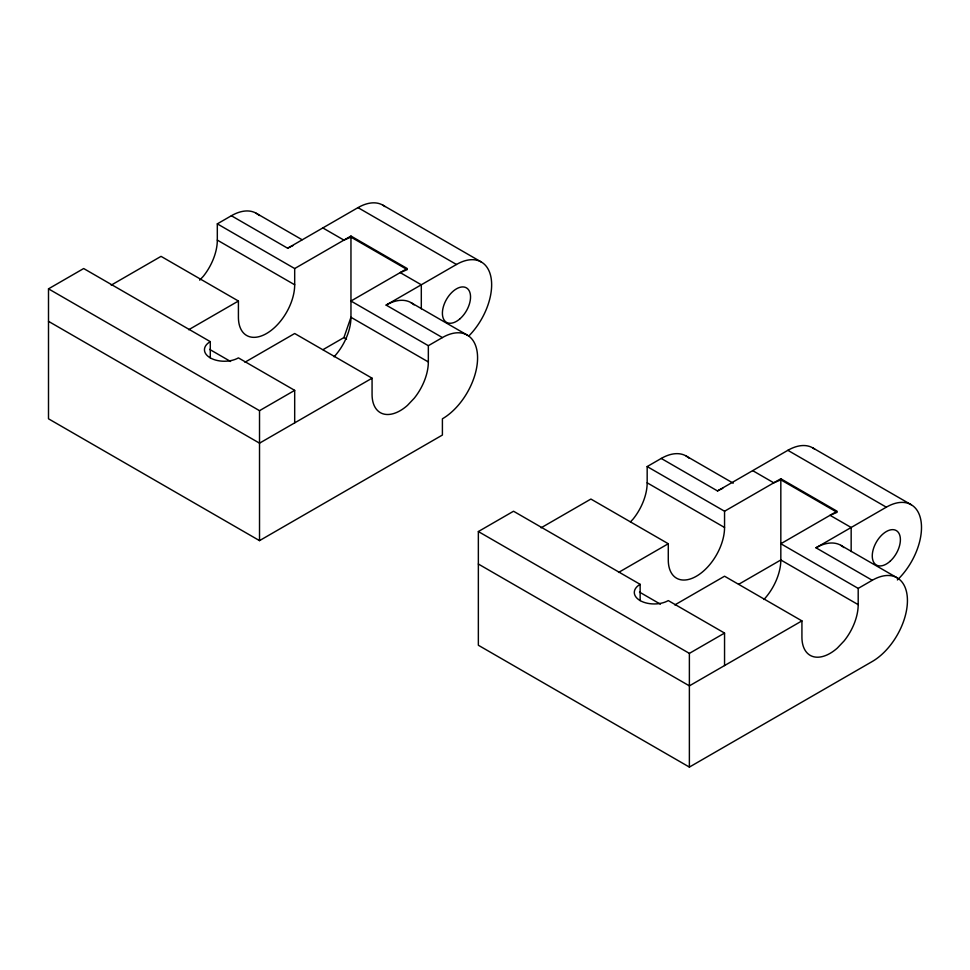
<?xml version="1.0" encoding="UTF-8"?>
<svg xmlns="http://www.w3.org/2000/svg" width="970" height="970" viewBox="0 0 970 970"><rect width="100%" height="100%" fill="white"/><g stroke="black" fill="none" stroke-linecap="round" stroke-linejoin="round"><path stroke-width="1.45" d="M323.058 349.624L343.926 337.572L350.958 317.275L350.958 236.049L294.686 268.544L217.316 223.864L217.316 240.111A39.794 22.977 -60 0 1 203.251 276.365L199.674 280.148M630.427 521.909L633.107 519.071A39.794 22.977 -60 0 0 647.172 482.817L647.172 466.57L661.237 458.446A49.737 28.712 -60 0 1 689.149 458.228M468.498 336.311A49.737 28.712 -60 0 0 491.111 278.038A49.737 28.712 -60 0 0 456.47 264.483L386.133 305.089L442.405 337.572A49.737 28.712 -60 0 1 477.579 357.882A49.737 28.712 -60 0 1 442.405 418.797L442.405 435.045L259.523 540.63L48.5 418.797L48.5 288.842L83.675 268.532L210.284 341.634A19.897 11.482 0 0 0 210.284 357.882A19.897 11.482 0 0 0 238.414 357.882L294.686 390.364L294.686 422.859M111.21 285.131L161.044 256.359L238.414 301.027L238.414 317.275A39.794 22.977 -60 0 0 266.556 333.51A39.794 22.977 -60 0 0 294.686 284.78L294.686 268.544M217.316 223.864L231.381 215.74A49.737 28.712 -60 0 1 259.281 215.522M231.381 215.74L287.654 248.235L357.991 207.629A49.737 28.712 -60 0 1 384.932 206.574M188.689 329.739L238.414 301.027M244.961 362.222L294.686 333.51L372.068 378.191L372.068 394.426A39.794 22.977 -60 0 0 407.485 405.363L414.263 398.197A39.794 22.977 -60 0 0 428.34 361.943L428.34 345.696L350.958 301.027L407.23 268.544L350.958 236.049M48.5 288.842L259.523 410.674L294.686 390.364M372.068 378.191L259.523 443.169L48.5 321.337M428.34 345.696L442.405 337.572M897.383 579.963A49.737 28.712 -60 0 0 921.051 521.278A49.737 28.712 -60 0 0 886.325 507.177L815.988 547.795L872.26 580.278A49.737 28.712 -60 0 1 907.435 600.588A49.737 28.712 -60 0 1 872.26 661.504L689.379 767.088L478.355 645.256L478.355 531.548L513.53 511.238L640.139 584.34A19.897 11.482 0 0 0 640.139 600.588A19.897 11.482 0 0 0 668.281 600.588L724.554 633.07L724.554 665.565M541.066 527.825L590.9 499.053L668.281 543.733L668.281 559.969A39.794 22.977 -60 0 0 696.411 576.216A39.794 22.977 -60 0 0 724.554 527.486L724.554 511.238L647.172 466.57M661.237 458.446L717.509 490.941L787.858 450.322A49.737 28.712 -60 0 1 814.788 449.28M618.545 572.445L668.281 543.733M724.554 511.238L780.826 478.756L837.098 511.238L780.826 543.733L858.195 588.402L872.26 580.278M674.817 604.928L724.554 576.216L801.923 620.885L801.923 637.132A39.794 22.977 -60 0 0 837.34 648.069L844.13 640.903A39.794 22.977 -60 0 0 858.195 604.649L858.195 588.402M738.558 584.376L780.826 559.981L858.195 604.649M478.355 531.548L689.379 653.38L724.554 633.07M801.923 620.885L689.379 685.863L478.355 564.031M812.727 447.861L911.194 504.715M382.871 205.155L481.338 262.009M787.858 450.322L886.325 507.177M357.991 207.629L456.47 264.483M752.684 470.632L773.781 482.817L780.826 479.823L837.098 512.305L830.053 515.3L851.163 527.486L851.163 551.554M322.828 227.926L343.926 240.111L350.958 237.116L407.23 269.611L400.198 272.594L421.307 284.78L421.307 308.848M686.105 455.985L733.223 483.181M840.857 545.334L897.129 577.817M256.25 213.279L302.058 239.723M411.001 302.628L467.273 335.111M647.172 482.817L724.554 527.486M217.316 240.111L294.686 284.78M428.34 361.943L350.958 317.275A39.794 22.977 -60 0 1 334.08 356.79M343.926 337.572L346.545 339.088M639.485 592.088L660.424 604.177M209.629 349.382L230.569 361.47M780.826 478.756L780.826 559.981A39.794 22.977 -60 0 1 763.936 599.496M689.379 653.38L689.379 767.088M640.139 584.34L640.139 600.588M259.523 410.674L259.523 540.63M210.284 341.634L210.284 357.882M287.654 248.235A49.737 28.712 -60 0 1 292.904 245.665M386.133 305.089A49.737 28.712 -60 0 1 414.032 304.871M815.988 547.795A49.737 28.712 -60 0 1 843.888 547.565M717.509 490.941A49.737 28.712 -60 0 1 722.759 488.359M460.107 318.681A19.897 11.482 -60 0 0 466.424 287.86A19.897 11.482 -60 0 0 442.878 308.727A19.897 11.482 -60 0 0 460.107 318.681M889.975 561.375A19.897 11.482 -60 0 0 896.28 530.566A19.897 11.482 -60 0 0 872.745 551.433A19.897 11.482 -60 0 0 889.975 561.375"/></g></svg>
